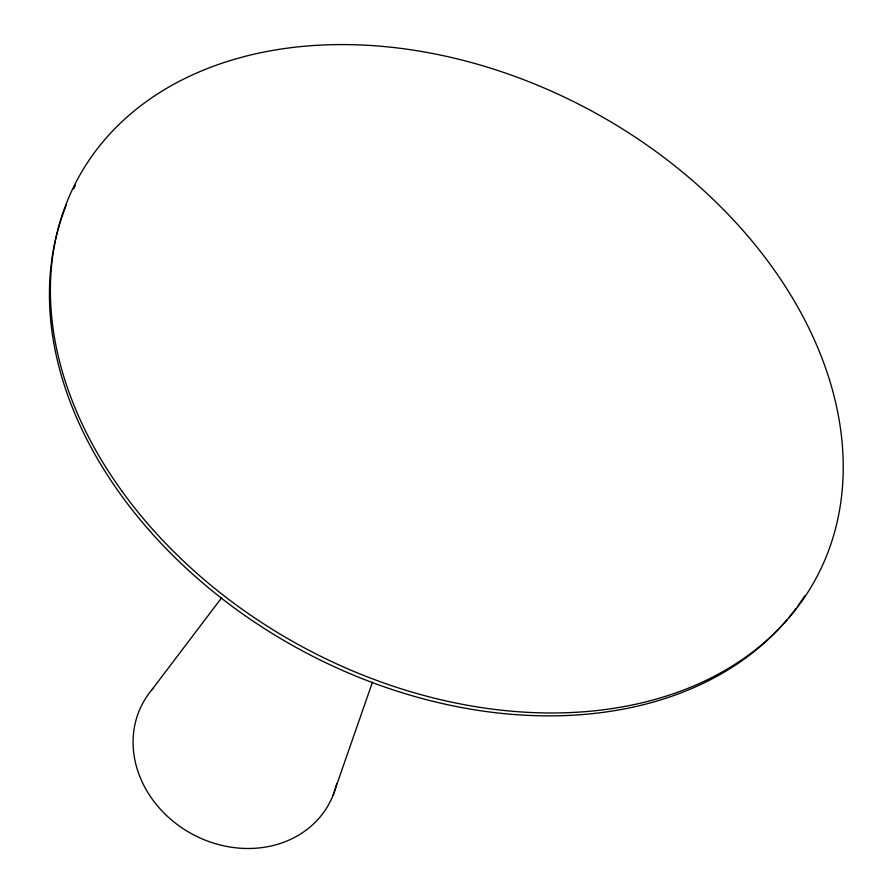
<?xml version="1.0" encoding="UTF-8"?>
<svg xmlns="http://www.w3.org/2000/svg" width="893" height="893" viewBox="0 0 893 893"><rect width="100%" height="100%" fill="white"/><g stroke="black" fill="none" stroke-linecap="round" stroke-linejoin="round"><path stroke-width="1.34" d="M333.1 795.194L372.493 682.096M151.788 689.921L221.687 597.707M804.66 595.921A418.694 304.212 28.5 0 1 797.795 605.99M796.188 608.189A418.694 304.212 28.5 0 1 788.564 617.889M786.8 619.999A418.694 304.212 28.5 0 1 287.144 642.38A418.694 304.212 28.5 0 1 66.361 204.955M73.583 188.959A418.694 304.212 28.5 0 1 75.414 185.364M336.773 783.418A105.854 91.789 28.1 0 1 193.77 834.91A105.854 91.789 28.1 0 1 153.585 687.844M121.872 491.05A419.71 304.446 28.5 0 0 805.944 595.251A419.71 304.446 28.5 0 0 412.599 50.03A419.71 304.446 28.5 0 0 121.872 491.05"/></g></svg>
